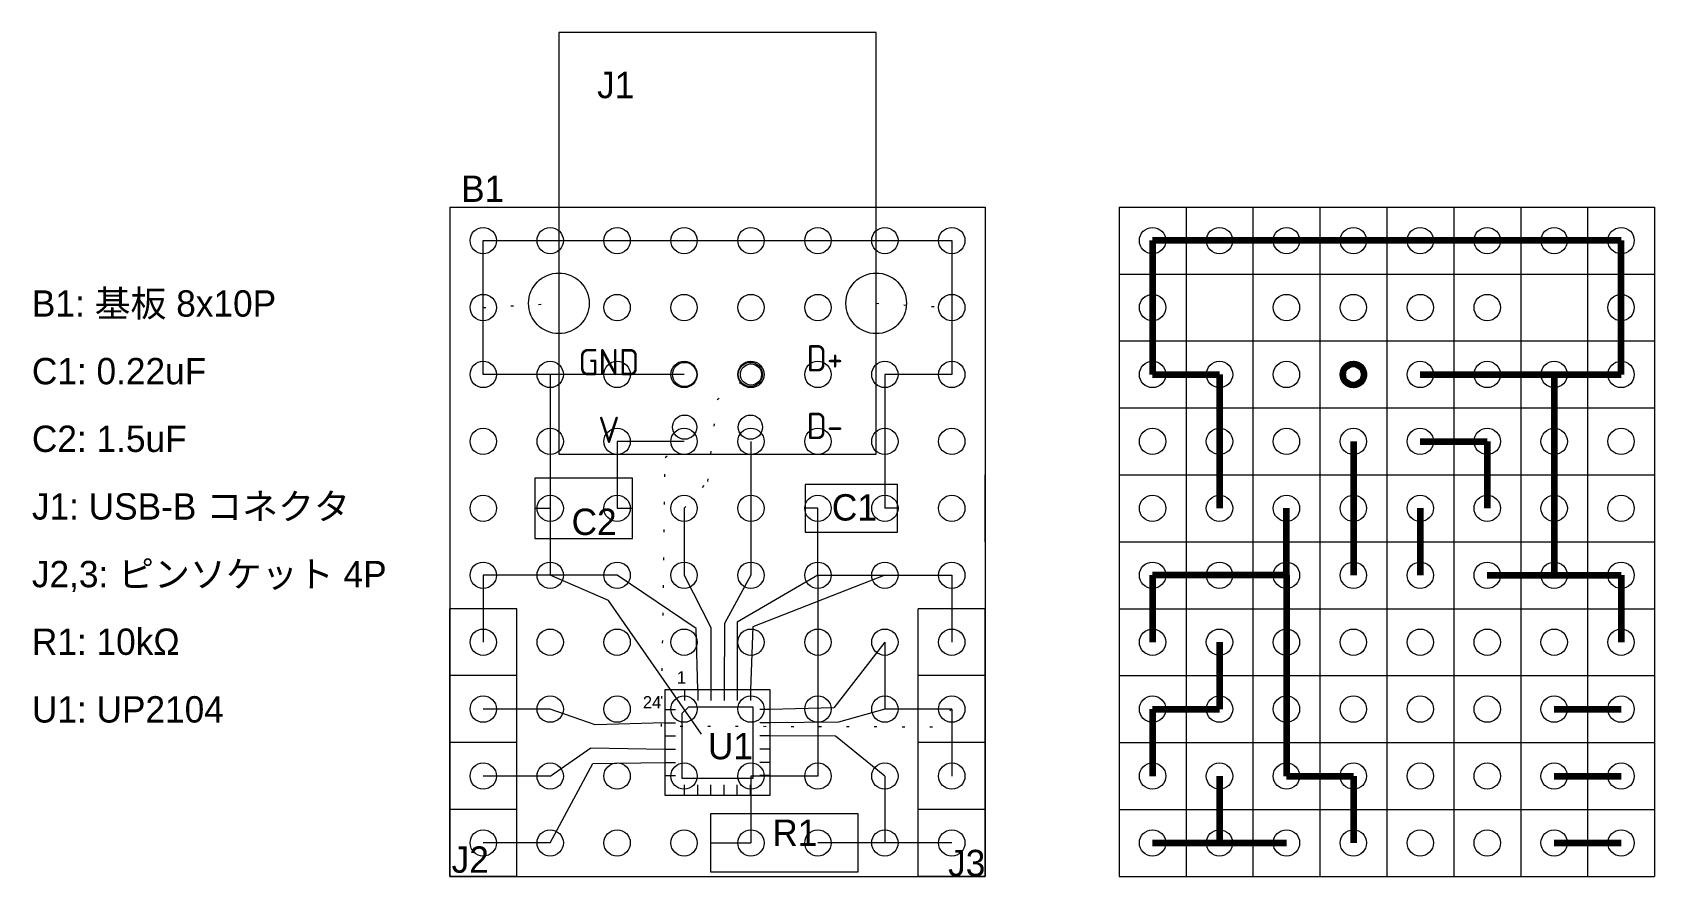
# Model space of a CAD drawing. Extents: x -22.2 to 39.4, y -14 to 18.1.
import ezdxf

# ---------------------------------------------------------------- set-up
doc = ezdxf.new("R2010")
doc.units = 0
doc.linetypes.add('DOTTINY', pattern=[0.9525, 0, -0.9525])
doc.layers.get('0').update_dxf_attribs({"linetype": 'CONTINUOUS', "lineweight": 9})
for name, color, linetype, lineweight in [('0_GND', 7, 'CONTINUOUS', 15), ('5V line', 1, 'CONTINUOUS', 15), ('condenser', 5, 'CONTINUOUS', 15)]:
    doc.layers.add(name, color=color, linetype=linetype, lineweight=lineweight)
for name, color, linetype, lineweight, true_color in [('0_wire', 92, 'CONTINUOUS', 15, 0x00c800), ('3.3V line', 40, 'CONTINUOUS', 15, 0xffaa00), ('micon', 216, 'CONTINUOUS', 15, 0x800080), ('resister', 134, 'CONTINUOUS', 15, 0x00b1b1), ('socket_header', 56, 'CONTINUOUS', 15, 0x808000), ('terminal', 16, 'CONTINUOUS', 15, 0x800000), ('universal_board', 253, 'CONTINUOUS', 15, 0xa0a0a4)]:
    doc.layers.add(name, color=color, linetype=linetype, lineweight=lineweight, true_color=true_color)
doc.styles.add('iso', font='iso')
doc.styles.add('kst32b', font='kst32b')

msp = doc.modelspace()

# ---------------------------------------------------------------- linework, layer by layer
at = {"layer": '0_GND'}
for p, q in [((-5.08, 5.08), (-5.08, 10.16)), ((-5.08, 10.16), (12.7, 10.16)), ((12.7, 10.16), (12.7, 5.08)), ((0, 5.08), (-5.08, 5.08)), ((-2.54, 5.08), (-2.54, 0)), ((2.54, 5.08), (0, 5.08)), ((12.7, 5.08), (10.16, 5.08)), ((10.16, 5.08), (10.16, 0)), ((-2.54, 0), (-2.54, -2.54)), ((-2.54, -2.54), (-5.08, -2.54)), ((-5.08, -2.54), (-5.08, -5.08)), ((0, -2.54), (-2.54, -2.54))]:
    msp.add_line(p, q, dxfattribs=at)
at = {"layer": '0_GND', "lineweight": 200}
for p, q in [((38.1, 10.16), (20.32, 10.16)), ((20.32, 10.16), (20.32, 5.08)), ((38.1, 5.08), (38.1, 10.16)), ((20.32, 5.08), (22.86, 5.08)), ((22.86, 5.08), (22.86, 0)), ((30.48, 5.08), (33.02, 5.08)), ((33.02, 5.08), (38.1, 5.08)), ((35.56, 5.08), (35.56, 0)), ((35.56, 0), (35.56, -2.54)), ((33.02, -2.54), (35.56, -2.54)), ((35.56, -2.54), (38.1, -2.54)), ((38.1, -2.54), (38.1, -5.08))]:
    msp.add_line(p, q, dxfattribs=at)
at = {"layer": '0_wire'}
for p, q in [((5.08, 2.54), (5.08, -2.54)), ((2.54, 0), (2.54, -2.54)), ((-2.54, -7.62), (-5.08, -7.62)), ((-2.54, -10.16), (-5.08, -10.16)), ((10.16, -10.16), (10.16, -12.7)), ((-2.54, -12.7), (-5.08, -12.7)), ((10.16, -12.7), (7.62, -12.7)), ((12.7, -12.7), (10.16, -12.7))]:
    msp.add_line(p, q, dxfattribs=at)
at = {"layer": '0_wire', "lineweight": 200}
for p, q in [((27.94, 2.54), (27.94, -2.54)), ((30.48, 0), (30.48, -2.54)), ((35.56, -7.62), (38.1, -7.62)), ((22.86, -10.16), (22.86, -12.7)), ((35.56, -10.16), (38.1, -10.16)), ((20.32, -12.7), (22.86, -12.7)), ((22.86, -12.7), (25.4, -12.7)), ((35.56, -12.7), (38.1, -12.7))]:
    msp.add_line(p, q, dxfattribs=at)
at = {"layer": '0_wire'}
msp.add_circle((5.08, 5.08), 0.4, dxfattribs=at)
at = {"layer": '0_wire', "lineweight": 200}
msp.add_circle((27.94, 5.08), 0.4, dxfattribs=at)
at = {"layer": '3.3V line'}
for p, q in [((7.62, -2.54), (7.62, 0)), ((7.62, -2.54), (10.16, -2.54)), ((7.62, -2.54), (7.62, -10.16)), ((10.16, -2.54), (12.7, -2.54)), ((12.7, -2.54), (12.7, -5.08)), ((7.62, -10.16), (5.08, -10.16)), ((5.08, -10.16), (5.08, -12.7))]:
    msp.add_line(p, q, dxfattribs=at)
at = {"layer": '3.3V line', "lineweight": 200}
for p, q in [((25.4, -2.54), (25.4, 0)), ((22.86, -2.54), (20.32, -2.54)), ((20.32, -2.54), (20.32, -5.08)), ((25.4, -2.54), (22.86, -2.54)), ((25.4, -2.54), (25.4, -10.16)), ((25.4, -10.16), (27.94, -10.16)), ((27.94, -10.16), (27.94, -12.7))]:
    msp.add_line(p, q, dxfattribs=at)
at = {"layer": '5V line'}
for p, q in [((2.54, 2.54), (0, 2.54)), ((0, 2.54), (0, 0)), ((10.16, -5.08), (10.16, -7.62)), ((12.7, -7.62), (10.16, -7.62)), ((12.7, -7.62), (12.7, -10.16))]:
    msp.add_line(p, q, dxfattribs=at)
at = {"layer": '5V line', "lineweight": 200}
for p, q in [((30.48, 2.54), (33.02, 2.54)), ((33.02, 2.54), (33.02, 0)), ((22.86, -5.08), (22.86, -7.62)), ((20.32, -7.62), (22.86, -7.62)), ((20.32, -7.62), (20.32, -10.16))]:
    msp.add_line(p, q, dxfattribs=at)
at = {"layer": 'condenser'}
for p, q in [((0.58, 1.15), (-3.12, 1.15)), ((-3.12, 1.15), (-3.12, -1.15)), ((0.58, -1.15), (0.58, 1.15)), ((10.64, 0.9), (7.14, 0.9)), ((7.14, 0.9), (7.14, -0.9)), ((10.64, -0.9), (10.64, 0.9)), ((0, 0), (0.58, 0)), ((7.62, 0), (7.14, 0)), ((10.64, 0), (10.16, 0)), ((-3.12, 0), (-2.54, 0)), ((-3.12, -1.15), (0.58, -1.15)), ((7.14, -0.9), (10.64, -0.9))]:
    msp.add_line(p, q, dxfattribs=at)
at = {"layer": 'micon'}
for p, q in [((5.81, -6.89), (1.81, -6.89)), ((1.81, -6.89), (1.81, -10.89)), ((2.56, -6.89), (2.56, -7.29)), ((3.06, -6.89), (3.06, -7.29)), ((3.56, -6.89), (3.56, -7.29)), ((4.06, -6.89), (4.06, -7.29)), ((4.56, -6.89), (4.56, -7.29)), ((5.06, -6.89), (5.06, -7.29)), ((5.81, -10.89), (5.81, -6.89)), ((1.81, -7.64), (2.21, -7.64)), ((2.71, -7.54), (2.46, -7.79)), ((2.46, -7.79), (2.46, -10.24)), ((5.16, -7.54), (2.71, -7.54)), ((5.16, -10.24), (5.16, -7.54)), ((5.81, -7.64), (5.41, -7.64)), ((1.81, -8.14), (2.21, -8.14)), ((5.81, -8.14), (5.41, -8.14)), ((1.81, -8.64), (2.21, -8.64)), ((1.81, -9.14), (2.21, -9.14)), ((5.81, -8.64), (5.41, -8.64)), ((5.81, -9.14), (5.41, -9.14)), ((1.81, -9.64), (2.21, -9.64)), ((5.81, -9.64), (5.41, -9.64)), ((1.81, -10.14), (2.21, -10.14)), ((2.46, -10.24), (5.16, -10.24)), ((5.81, -10.14), (5.41, -10.14)), ((1.81, -10.89), (5.81, -10.89)), ((2.56, -10.89), (2.56, -10.49)), ((3.06, -10.89), (3.06, -10.49)), ((3.56, -10.89), (3.56, -10.49)), ((4.06, -10.89), (4.06, -10.49)), ((4.56, -10.89), (4.56, -10.49)), ((5.06, -10.89), (5.06, -10.49))]:
    msp.add_line(p, q, dxfattribs=at)
at = {"layer": 'resister', "linetype": 'DOTTINY'}
for p, q in [((-5.08, 7.62), (-2.21, 7.78)), ((9.83, 7.78), (12.7, 7.62))]:
    msp.add_line(p, q, dxfattribs=at)
at = {"layer": 'resister'}
for p, q in [((9.15, -11.6), (3.55, -11.6)), ((3.55, -11.6), (3.55, -13.8)), ((9.15, -13.8), (9.15, -11.6)), ((3.55, -12.7), (5.08, -12.7)), ((9.15, -12.7), (7.62, -12.7)), ((3.55, -13.8), (9.15, -13.8))]:
    msp.add_line(p, q, dxfattribs=at)
at = {"layer": 'resister', "linetype": 'DOTTINY'}
for points in [[(2.54, 0), (3.444, 1.021), (3.793, 4.127), (5.08, 5.08)], [(12.7, -7.62), (11.966, -8.303), (1.687, -8.276), (1.819, 1.924), (2.54, 2.54)]]:
    msp.add_lwpolyline(points, dxfattribs=at)
at = {"layer": 'resister'}
for points in [[(3.208, -8.574), (-0.323, -3.496), (-2.54, -2.54)], [(3.06, -6.89), (3.005, -4.56), (0, -2.54)], [(2.54, -2.54), (3.557, -4.529), (3.56, -6.89)], [(5.08, -2.54), (4.079, -4.376), (4.06, -6.89)], [(7.62, -2.54), (4.56, -4.318), (4.56, -6.89)], [(10.16, -2.54), (5.153, -4.498), (5.06, -6.89)], [(10.16, -5.08), (8.222, -7.567), (5.81, -7.64)], [(1.81, -8.14), (-0.839, -8.217), (-2.54, -7.62)], [(10.16, -7.62), (8.406, -8.12), (5.81, -8.14)], [(-2.54, -10.16), (-0.998, -9.09), (1.81, -9.14)], [(10.16, -10.16), (8.284, -8.642), (5.81, -8.64)], [(-2.54, -12.7), (-0.918, -9.685), (1.81, -9.64)]]:
    msp.add_lwpolyline(points, dxfattribs=at)
at = {"layer": 'socket_header'}
for p, q in [((13.97, -1.27), (13.97, 1.27)), ((-6.35, -6.35), (-6.35, -3.81)), ((-3.81, -3.81), (-6.35, -3.81)), ((-3.81, -6.35), (-3.81, -3.81)), ((11.43, -6.35), (11.43, -3.81)), ((13.97, -3.81), (11.43, -3.81)), ((13.97, -6.35), (13.97, -3.81)), ((-3.81, -6.35), (-6.35, -6.35)), ((-6.35, -8.89), (-6.35, -6.35)), ((-3.81, -6.35), (-6.35, -6.35)), ((-3.81, -8.89), (-3.81, -6.35)), ((13.97, -6.35), (11.43, -6.35)), ((11.43, -8.89), (11.43, -6.35)), ((13.97, -6.35), (11.43, -6.35)), ((13.97, -8.89), (13.97, -6.35)), ((-3.81, -8.89), (-6.35, -8.89)), ((-6.35, -11.43), (-6.35, -8.89)), ((-3.81, -8.89), (-6.35, -8.89)), ((-3.81, -11.43), (-3.81, -8.89)), ((13.97, -8.89), (11.43, -8.89)), ((11.43, -11.43), (11.43, -8.89)), ((13.97, -8.89), (11.43, -8.89)), ((13.97, -11.43), (13.97, -8.89)), ((-3.81, -11.43), (-6.35, -11.43)), ((-6.35, -13.97), (-6.35, -11.43)), ((-3.81, -11.43), (-6.35, -11.43)), ((-3.81, -13.97), (-3.81, -11.43)), ((13.97, -11.43), (11.43, -11.43)), ((11.43, -13.97), (11.43, -11.43)), ((13.97, -11.43), (11.43, -11.43)), ((13.97, -13.97), (13.97, -11.43)), ((-3.81, -13.97), (-6.35, -13.97)), ((13.97, -13.97), (11.43, -13.97))]:
    msp.add_line(p, q, dxfattribs=at)
at = {"layer": 'terminal'}
for p, q in [((-2.21, 18.06), (-2.21, 2.06)), ((9.83, 18.06), (-2.21, 18.06)), ((9.83, 2.06), (9.83, 18.06)), ((-2.21, 2.06), (9.83, 2.06))]:
    msp.add_line(p, q, dxfattribs=at)
for centre, radius in [((-2.21, 7.78), 1.15), ((9.83, 7.78), 1.15), ((2.56, 5.08), 0.46), ((5.06, 5.08), 0.46), ((2.56, 3.08), 0.46), ((5.06, 3.08), 0.46)]:
    msp.add_circle(centre, radius, dxfattribs=at)
at = {"layer": 'universal_board'}
for p, q in [((-6.35, 11.43), (13.97, 11.43)), ((-6.35, 11.43), (-6.35, -13.97)), ((13.97, 11.43), (13.97, -13.97)), ((19.05, 11.43), (39.37, 11.43)), ((19.05, 11.43), (19.05, -13.97)), ((21.59, 11.43), (21.59, -13.97)), ((24.13, 11.43), (24.13, -13.97)), ((26.67, 11.43), (26.67, -13.97)), ((29.21, 11.43), (29.21, -13.97)), ((31.75, 11.43), (31.75, -13.97)), ((34.29, 11.43), (34.29, -13.97)), ((36.83, 11.43), (36.83, -13.97)), ((39.37, 11.43), (39.37, -13.97)), ((19.05, 8.89), (39.37, 8.89)), ((19.05, 6.35), (39.37, 6.35)), ((19.05, 3.81), (39.37, 3.81)), ((19.05, 1.27), (39.37, 1.27)), ((19.05, -1.27), (39.37, -1.27)), ((19.05, -3.81), (39.37, -3.81)), ((19.05, -6.35), (39.37, -6.35)), ((19.05, -8.89), (39.37, -8.89)), ((19.05, -11.43), (39.37, -11.43)), ((-6.35, -13.97), (13.97, -13.97)), ((19.05, -13.97), (39.37, -13.97))]:
    msp.add_line(p, q, dxfattribs=at)
for centre in [(-5.08, 10.16), (-2.54, 10.16), (0, 10.16), (2.54, 10.16), (5.08, 10.16), (7.62, 10.16), (10.16, 10.16), (12.7, 10.16), (20.32, 10.16), (22.86, 10.16), (25.4, 10.16), (27.94, 10.16), (30.48, 10.16), (33.02, 10.16), (35.56, 10.16), (38.1, 10.16), (-5.08, 7.62), (0, 7.62), (2.54, 7.62), (5.08, 7.62), (7.62, 7.62), (12.7, 7.62), (20.32, 7.62), (25.4, 7.62), (27.94, 7.62), (30.48, 7.62), (33.02, 7.62), (38.1, 7.62), (-5.08, 5.08), (-2.54, 5.08), (0, 5.08), (2.54, 5.08), (5.08, 5.08), (7.62, 5.08), (10.16, 5.08), (12.7, 5.08), (20.32, 5.08), (22.86, 5.08), (25.4, 5.08), (27.94, 5.08), (30.48, 5.08), (33.02, 5.08), (35.56, 5.08), (38.1, 5.08), (-5.08, 2.54), (-2.54, 2.54), (0, 2.54), (2.54, 2.54), (5.08, 2.54), (7.62, 2.54), (10.16, 2.54), (12.7, 2.54), (20.32, 2.54), (22.86, 2.54), (25.4, 2.54), (27.94, 2.54), (30.48, 2.54), (33.02, 2.54), (35.56, 2.54), (38.1, 2.54), (-5.08, 0), (-2.54, 0), (0, 0), (2.54, 0), (5.08, 0), (7.62, 0), (10.16, 0), (12.7, 0), (20.32, 0), (22.86, 0), (25.4, 0), (27.94, 0), (30.48, 0), (33.02, 0), (35.56, 0), (38.1, 0), (-5.08, -2.54), (-2.54, -2.54), (0, -2.54), (2.54, -2.54), (5.08, -2.54), (7.62, -2.54), (10.16, -2.54), (12.7, -2.54), (20.32, -2.54), (22.86, -2.54), (25.4, -2.54), (27.94, -2.54), (30.48, -2.54), (33.02, -2.54), (35.56, -2.54), (38.1, -2.54), (-5.08, -5.08), (-2.54, -5.08), (0, -5.08), (2.54, -5.08), (5.08, -5.08), (7.62, -5.08), (10.16, -5.08), (12.7, -5.08), (20.32, -5.08), (22.86, -5.08), (25.4, -5.08), (27.94, -5.08), (30.48, -5.08), (33.02, -5.08), (35.56, -5.08), (38.1, -5.08), (-5.08, -7.62), (-2.54, -7.62), (0, -7.62), (2.54, -7.62), (5.08, -7.62), (7.62, -7.62), (10.16, -7.62), (12.7, -7.62), (20.32, -7.62), (22.86, -7.62), (25.4, -7.62), (27.94, -7.62), (30.48, -7.62), (33.02, -7.62), (35.56, -7.62), (38.1, -7.62), (-5.08, -10.16), (-2.54, -10.16), (0, -10.16), (2.54, -10.16), (5.08, -10.16), (7.62, -10.16), (10.16, -10.16), (12.7, -10.16), (20.32, -10.16), (22.86, -10.16), (25.4, -10.16), (27.94, -10.16), (30.48, -10.16), (33.02, -10.16), (35.56, -10.16), (38.1, -10.16), (-5.08, -12.7), (-2.54, -12.7), (0, -12.7), (2.54, -12.7), (5.08, -12.7), (7.62, -12.7), (10.16, -12.7), (12.7, -12.7), (20.32, -12.7), (22.86, -12.7), (25.4, -12.7), (27.94, -12.7), (30.48, -12.7), (33.02, -12.7), (35.56, -12.7), (38.1, -12.7)]:
    msp.add_circle(centre, 0.5, dxfattribs=at)

# ---------------------------------------------------------------- texts
at = {"insert": (-22.209, 0.065), "char_height": 1, "width": 13.58667, "attachment_point": 4, "line_spacing_factor": 1.54, "style": 'kst32b'}
msp.add_mtext('B1: 基板 8x10P\\PC1: 0.22uF\\PC2: 1.5uF\\PJ1: USB-B コネクタ\\PJ2,3: ピンソケット 4P\\PR1: 10kΩ\\PU1: UP2104', dxfattribs=at)
at = {"layer": 'condenser', "char_height": 1, "attachment_point": 4, "line_spacing_factor": 1.54, "style": 'kst32b'}
for s, insert, width in [('C2', (-1.728, -0.519), 1.30667), ('C1', (8.149, 0.029), 1.20222)]:
    msp.add_mtext(s, dxfattribs=dict(at, insert=insert, width=width))
at = {"layer": 'micon', "attachment_point": 4, "line_spacing_factor": 1.54, "style": 'kst32b'}
for s, insert, char_height, width in [('1', (2.268, -6.416), 0.47, 0.13056), ('24', (0.977, -7.361), 0.47, 0.61413), ('U1', (3.444, -9.031), 1, 1.09778)]:
    msp.add_mtext(s, dxfattribs=dict(at, insert=insert, char_height=char_height, width=width))
at = {"layer": 'resister', "insert": (5.89, -12.31), "char_height": 1, "width": 1.20222, "attachment_point": 4, "line_spacing_factor": 1.54, "style": 'kst32b'}
msp.add_mtext('R1', dxfattribs=at)
at = {"layer": 'socket_header', "char_height": 1, "attachment_point": 4, "line_spacing_factor": 1.54, "style": 'kst32b'}
for s, insert, width in [('J2', (-6.281, -13.338), 1.23667), ('J3', (12.561, -13.468), 1.20111)]:
    msp.add_mtext(s, dxfattribs=dict(at, insert=insert, width=width))
at = {"layer": 'terminal', "char_height": 1, "line_spacing_factor": 1.54}
for s, insert, width, attachment_point, style in [('J1', (-0.759, 16.058), 1.13222, 4, 'kst32b'), ('D+\\PD-', (7.881, 4.411), 1.33333, 5, 'iso'), ('GND\\PV', (-0.31, 4.263), 2.33333, 5, 'iso')]:
    msp.add_mtext(s, dxfattribs=dict(at, insert=insert, width=width, attachment_point=attachment_point, style=style))
at = {"layer": 'universal_board', "insert": (-5.92, 12.128), "char_height": 1, "width": 1.20222, "attachment_point": 4, "line_spacing_factor": 1.54, "style": 'kst32b'}
msp.add_mtext('B1', dxfattribs=at)

doc.saveas('drawing.dxf')
